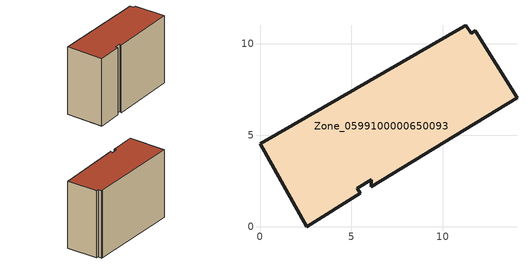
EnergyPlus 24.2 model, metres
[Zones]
Zone_0599100000650093
 floor ground (C_G): 6.09,2.17 6.09,2.56 5.33,2.11 5.48,1.82 2.55,0 0,4.54 11.16,10.96 11.25,11.02 11.56,10.6 11.79,10.71 14.06,7.06 z2.18
 wall outside (C_F): 11.16,10.96 0,4.54 2.55,0 5.48,1.82 5.33,2.11 6.09,2.56 6.09,2.17 14.06,7.06 11.79,10.71 11.56,10.6 11.25,11.02 11.16,10.96 z2.18:11.45
 roof outside (C_R): 6.09,2.56 6.09,2.17 14.06,7.06 11.79,10.71 11.56,10.6 11.25,11.02 11.16,10.96 0,4.54 2.55,0 5.48,1.82 5.33,2.11 z11.45
[BUILDING]
Pand.0599100000650093: North Axis=0; Terrain=City; Loads Convergence Tolerance Value=0.04; Temperature Convergence Tolerance Value=0.4; Solar Distribution=FullExterior; Maximum Number of Warmup Days=25; Minimum Number of Warmup Days=1
[Site:Location]
Rotterdam.The.Hague.AP_ZH_NLD Design_Conditions: Latitude=51.96; Longitude=4.45; Time Zone=1; Elevation=-4.5
[SITE:GROUNDTEMPERATURE:BUILDINGSURFACE]
18, 18, 18, 18, 18, 18, 18, 18, 18, 18, 18, 18
[MATERIAL] Thermal Absorptance=0.9; Solar Absorptance=0.7; Visible Absorptance=0.7
Name | Roughness | Thickness | Conductivity | Density | Specific Heat
G.TI.1946 | MediumSmooth | 0.15 | 1 | 540 | 1210
F.TI.1946 | Rough | 0.3 | 0.857143 | 1920 | 840
R.TI.1946 | MediumRough | 0.2 | 0.1 | 1500 | 1000
[CONSTRUCTION]
C_G: G.TI.1946
C_F: F.TI.1946
C_R: R.TI.1946
[ZONE]
Zone_0599100000650093: Type=1; Multiplier=1; Ceiling Height=Autocalculate; Volume=Autocalculate; Floor Area=autocalculate; Part of Total Floor Area=Yes
[ZONEINFILTRATION:DESIGNFLOWRATE]
Infil_Zone_0599100000650093: Zone or ZoneList or Space or SpaceList=Zone_0599100000650093; Schedule=AlwaysOn; Design Flow Rate Calculation Method=Flow/Area; Flow Rate per Floor Area=0.003; Constant Term Coefficient=1; Temperature Term Coefficient=0; Velocity Term Coefficient=0; Velocity Squared Term Coefficient=0
[HVACTEMPLATE:ZONE:IDEALLOADSAIRSYSTEM]
Zone_0599100000650093: Maximum Heating Supply Air Temperature=50; Minimum Cooling Supply Air Temperature=13; Maximum Heating Supply Air Humidity Ratio=0.0156; Minimum Cooling Supply Air Humidity Ratio=0.0077; Heating Limit=NoLimit; Cooling Limit=NoLimit; Dehumidification Control Type=ConstantSensibleHeatRatio; Cooling Sensible Heat Ratio=0.7; Dehumidification Setpoint=60; Humidification Control Type=None; Humidification Setpoint=30; Outdoor Air Method=None; Outdoor Air Flow Rate per Person=0.00944; Outdoor Air Flow Rate per Zone Floor Area=0; Outdoor Air Flow Rate per Zone=0; Demand Controlled Ventilation Type=None; Outdoor Air Economizer Type=NoEconomizer; Heat Recovery Type=None; Sensible Heat Recovery Effectiveness=0.7; Latent Heat Recovery Effectiveness=0.65
[ZONECONTROL:THERMOSTAT]
ThermostatControl_Zone_0599100000650093: Zone or ZoneList=Zone_0599100000650093; Control Type Schedule=DualSetpointControlType; Control 1=Thermostat_Zone_0599100000650093; Temperature Difference Between Cutout And Setpoint=0
[THERMOSTATSETPOINT:DUALSETPOINT]
Thermostat_Zone_0599100000650093: Heating Setpoint Temperature Schedule=HeatingSetpoint_Zone_0599100000650093; Cooling Setpoint Temperature Schedule=CoolingSetpoint_Zone_0599100000650093
[SCHEDULE:COMPACT]
HeatingSetpoint_Zone_0599100000650093: Through: 12/31, For: AllDays, Until: 24:00, 21
CoolingSetpoint_Zone_0599100000650093: Through: 12/31, For: AllDays, Until: 24:00, 24
DualSetpointControlType: Through: 12/31, For: AllDays, Until: 24:00, 4
AlwaysOn: Through: 12/31, For: AllDays, Until: 24:00, 1
